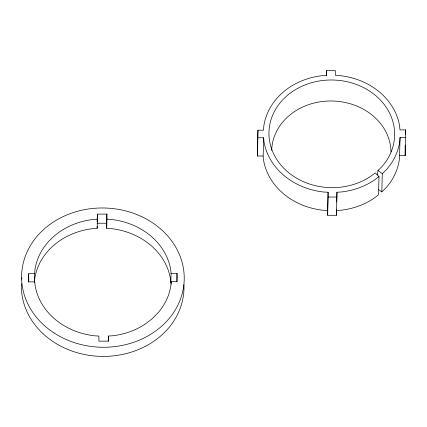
<?xml version="1.0" encoding="UTF-8"?>
<svg xmlns="http://www.w3.org/2000/svg" width="427" height="427" viewBox="0 0 427 427"><rect width="100%" height="100%" fill="white"/><g stroke="black" fill="none" stroke-linecap="round" stroke-linejoin="round"><path stroke-width="0.64" d="M28.476 282.178L28.7 273.702L34.646 273.686L34.897 270.115A68.512 58.664 1.5 0 1 93.241 219.473L97.404 219.211L97.34 214.119L106.883 214.098L106.713 228.317L110.881 228.562A68.512 58.664 1.5 0 1 170.49 278.943L170.832 282.514L171.072 273.387L170.731 269.816A68.512 58.664 1.5 0 0 111.121 219.435L106.947 219.19M34.422 282.167L34.646 273.686M97.132 221.944L97.34 214.119M34.448 282.22L34.656 279.247A68.512 58.664 1.5 0 1 93.001 228.605L97.164 228.338L97.404 219.211M106.713 228.317L106.883 214.098M108.277 341.258L108.415 336.038L112.579 335.777A68.512 58.664 1.5 0 0 145.196 324.082L151.868 319.006L157.707 313.221A68.512 58.664 1.5 0 0 170.923 285.135L171.174 281.564L177.12 281.548L177.018 273.371L171.072 273.387M171.104 284.168L171.174 281.564M176.794 281.852L177.018 273.371M378.717 189.652L381.807 191.942L386.115 187.677A68.512 58.664 1.5 0 0 399.33 159.586L399.581 155.711L405.17 155.7L405.65 137.441L405.554 129.872L399.96 129.883L399.619 126.013A68.512 58.664 1.5 0 0 340.009 75.627L335.483 75.387L335.425 70.594L326.586 70.615L326.644 75.403L322.123 75.67A68.512 58.664 1.5 0 0 263.785 126.312L263.534 130.187L257.94 130.198L257.465 148.457L257.556 156.031L263.149 156.015L263.496 159.89A68.512 58.664 1.5 0 0 323.106 210.271L327.632 210.516L327.69 215.304L336.529 215.283L336.946 192.235L341.467 191.974A68.512 58.664 1.5 0 0 374.084 180.274L379.005 176.532L375.237 172.903L370.588 176.442A62.854 53.823 1.5 0 1 270.585 145.607A62.854 53.823 1.5 0 1 344.738 81.237A62.854 53.823 1.5 0 1 382.064 166.477L378.002 170.506L377.222 174.942M257.556 156.031L257.94 130.198M263.149 156.015L263.63 137.756L258.036 137.772M326.447 75.83L326.586 70.615M327.632 210.516L328.107 192.257L323.586 192.011A68.512 58.664 1.5 0 1 263.977 141.631L263.63 137.756M327.69 215.304L328.107 192.257M336.529 215.283L336.503 209.193M336.689 202.019L336.946 192.235M379.005 176.532L378.525 194.792L373.604 198.534A68.512 58.664 1.5 0 1 340.986 210.228L336.471 210.495M381.807 191.942L382.288 173.682L386.59 169.418A68.512 58.664 1.5 0 0 399.811 141.326L400.056 137.457L405.65 137.441M399.581 155.711L400.056 137.457M405.143 145.522L405.17 155.7M405.436 134.436L405.554 129.872M328.171 197.044L337.01 197.028M97.1 223.246L106.649 223.225M378.002 170.506L382.288 173.682M108.415 336.038L108.479 341.13L98.931 341.152L98.867 336.06L94.698 335.814A68.512 58.664 1.5 0 1 35.089 285.433L34.747 281.863L28.801 281.879L28.7 273.702M97.142 226.433L97.164 228.338M183.936 284.622A81.333 69.644 1.5 0 1 102.784 356.406A81.333 69.644 1.5 0 1 21.398 283.683M21.766 279.135A81.333 69.644 1.5 0 1 21.932 277.844M271.668 150.389A59.673 51.096 1.5 0 1 331.742 100.985A59.673 51.096 1.5 0 1 390.983 151.948M54.096 332.991A81.333 69.644 1.5 0 0 183.647 286.538A81.333 69.644 1.5 0 0 70.983 213.345A81.333 69.644 1.5 0 0 54.096 332.991"/></g></svg>
